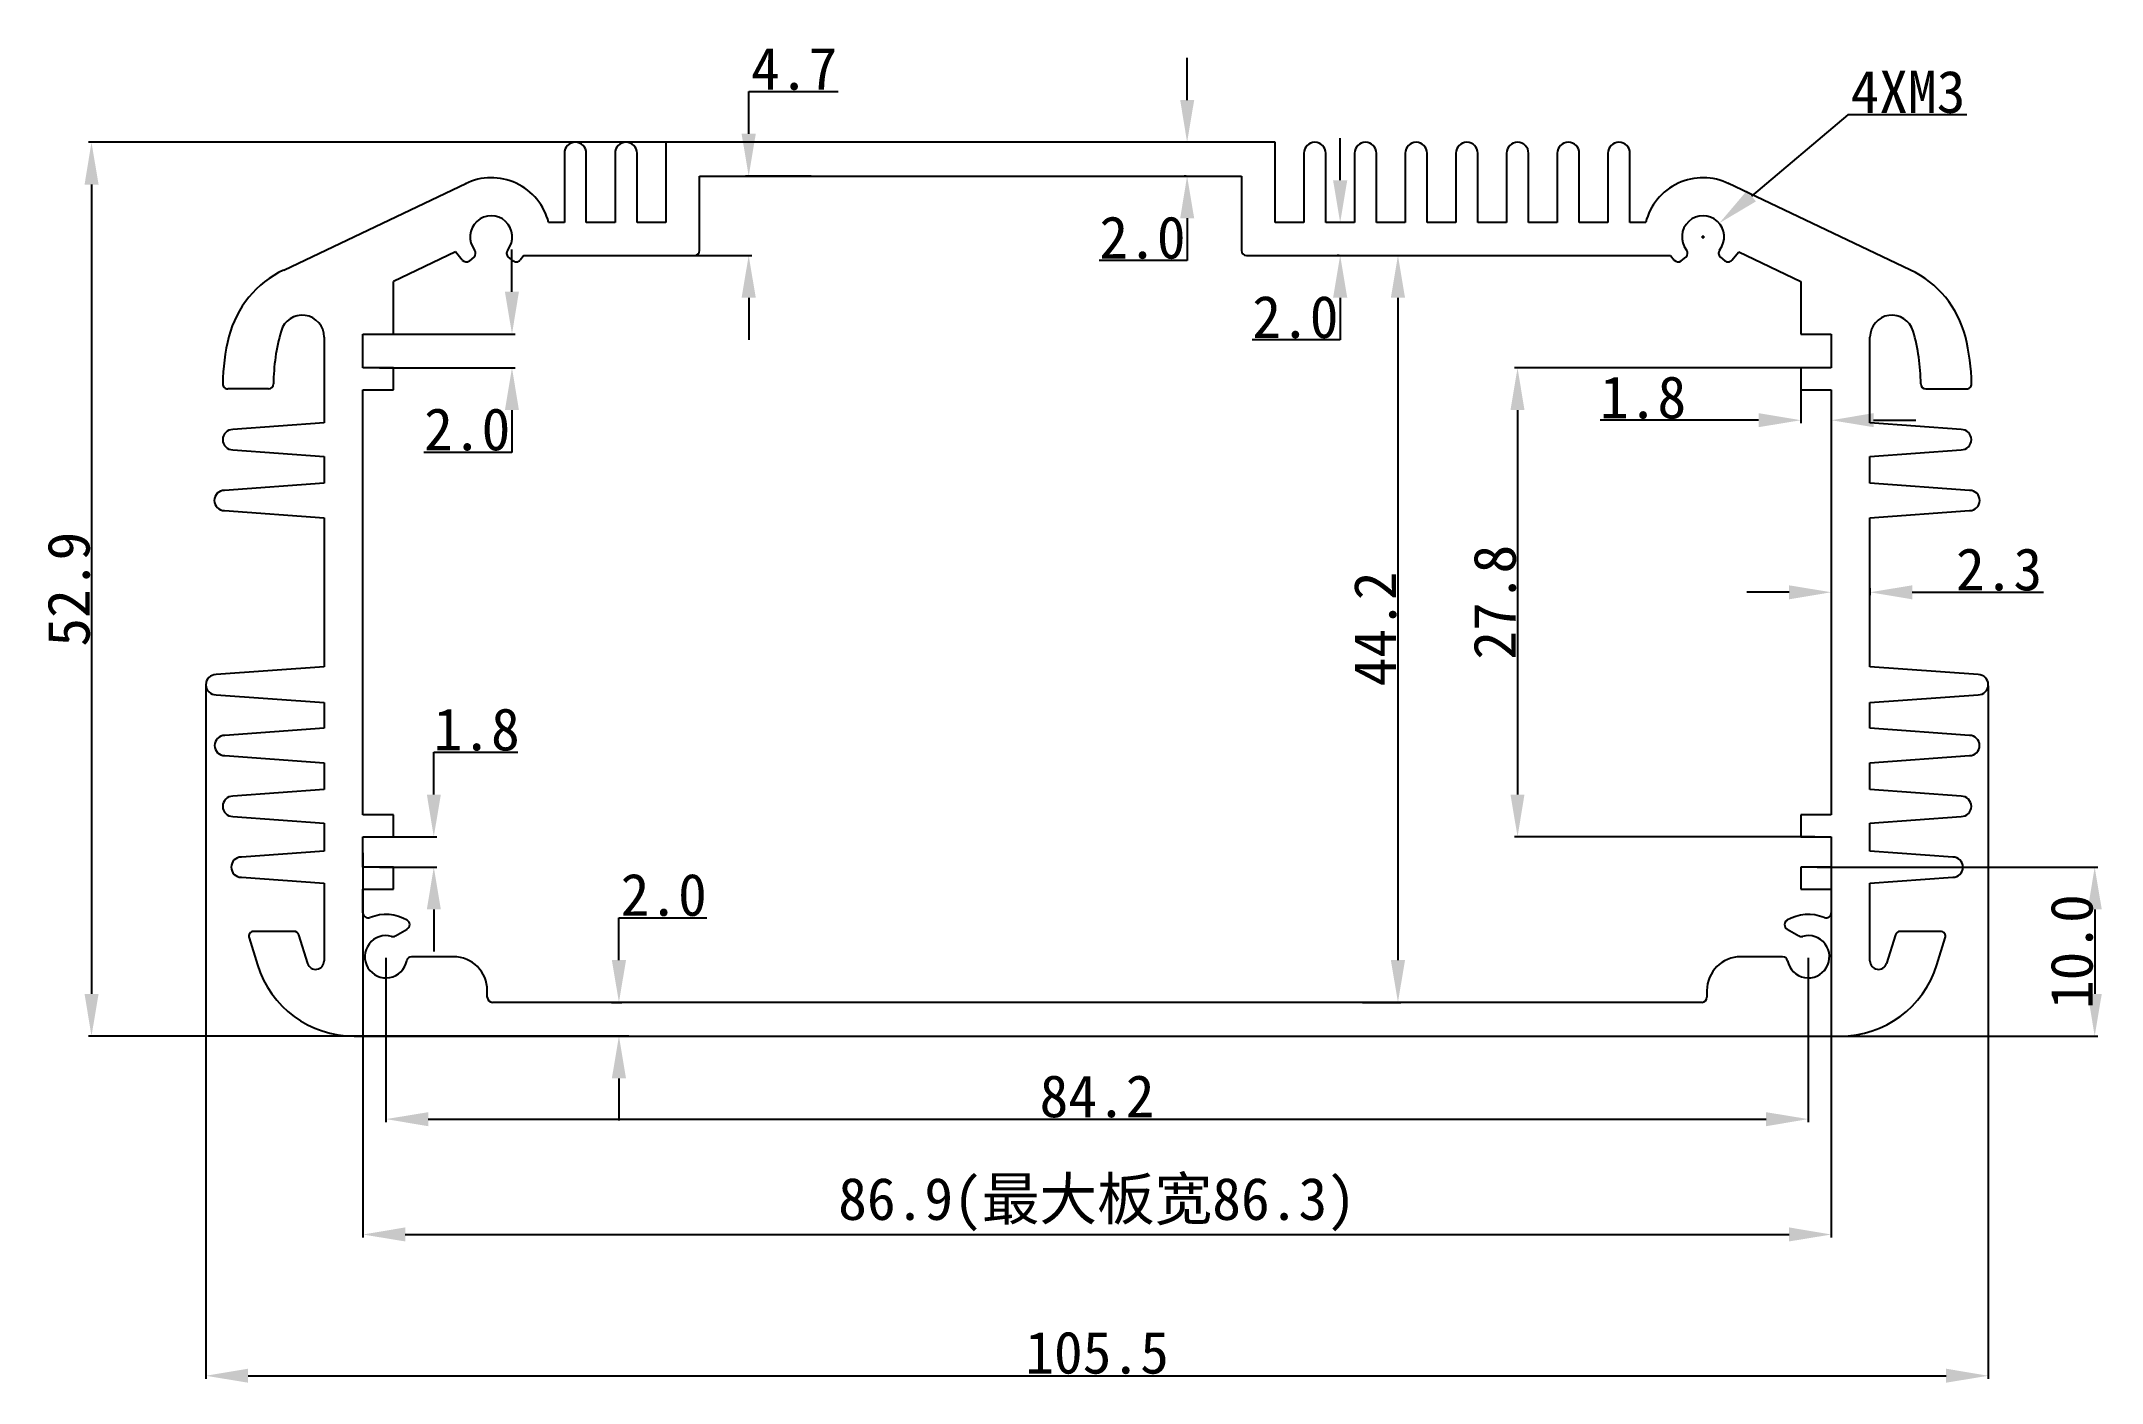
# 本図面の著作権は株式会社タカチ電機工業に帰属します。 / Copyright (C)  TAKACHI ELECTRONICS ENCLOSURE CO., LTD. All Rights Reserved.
# Model space of a CAD drawing. Header units: inches. Extents: x -36 to 86, y -108 to -29.
import ezdxf

# ---------------------------------------------------------------- set-up
doc = ezdxf.new("R2010")
doc.units = ezdxf.units.IN
doc.header["$MEASUREMENT"] = 0
doc.layers.get('Defpoints').update_dxf_attribs({"lineweight": 25})
doc.layers.add('1', color=30, linetype='Continuous')
doc.styles.get("Standard").update_dxf_attribs({"font": 'simhei.ttf'})
doc.dimstyles.get("Standard").update_dxf_attribs({"dimtxt": 2.5, "dimasz": 2.5, "dimexe": 0.18, "dimexo": 0.0625, "dimgap": 0.09, "dimtad": 1, "dimtoh": 1, "dimdec": 1, "dimzin": 0, "dimdsep": 46, "dimtxsty": 'Standard', "dimcen": 0.09, "dimadec": 0, "dimazin": 0, "dimtfac": 1, "dimtdec": 1, "dimtofl": 0, "dimtmove": 0, "dimatfit": 3, "dimfxl": 1, "dimtolj": 1, "dimtzin": 0, "dimarcsym": 0})

# ---------------------------------------------------------------- blocks, each defined once
blk = doc.blocks.new('*D46')
at = {"color": 0, "lineweight": -2}
for p, q in [((1.83, -34.72), (-33.35, -34.72)), ((-33.17, -37.22), (-33.17, -85.12)), ((-1.37, -87.62), (-33.35, -87.62))]:
    blk.add_line(p, q, dxfattribs=at)
at = {"color": 0}
for points in [[(-33.58, -37.22), (-32.75, -37.22), (-33.17, -34.72)], [(-33.58, -85.12), (-32.75, -85.12), (-33.17, -87.62)]]:
    blk.add_solid(points, dxfattribs=at)
at = {"layer": 'Defpoints', "color": 0}
for p in [(1.89, -34.72), (-33.17, -87.62), (-1.31, -87.62)]:
    blk.add_point(p, dxfattribs=at)
at = {"color": 0, "insert": (-34.51, -61.17), "char_height": 2.5, "attachment_point": 5, "rotation": 90}
blk.add_mtext('\\A1;52.9', dxfattribs=at)
blk = doc.blocks.new('*D47')
at = {"color": 0, "lineweight": -2}
for p, q in [((31.68, -32.22), (31.68, -29.72)), ((31.62, -34.72), (31.5, -34.72)), ((31.62, -36.72), (31.5, -36.72)), ((31.68, -39.22), (31.68, -41.72)), ((31.68, -41.72), (26.48, -41.72))]:
    blk.add_line(p, q, dxfattribs=at)
at = {"color": 0}
for points in [[(31.27, -32.22), (32.1, -32.22), (31.68, -34.72)], [(31.27, -39.22), (32.1, -39.22), (31.68, -36.72)]]:
    blk.add_solid(points, dxfattribs=at)
at = {"layer": 'Defpoints', "color": 0}
for p in [(31.68, -34.72), (31.68, -36.72), (31.68, -36.72)]:
    blk.add_point(p, dxfattribs=at)
at = {"color": 0, "insert": (29.04, -40.37), "char_height": 2.5, "attachment_point": 5}
blk.add_mtext('\\A1;2.0', dxfattribs=at)
blk = doc.blocks.new('*D48')
at = {"color": 0, "lineweight": -2}
for p, q in [((-1.95, -83.12), (-1.95, -80.62)), ((-1.95, -80.62), (3.25, -80.62)), ((-2.39, -85.62), (-1.77, -85.62)), ((-3.1, -87.62), (-1.77, -87.62)), ((-1.95, -90.12), (-1.95, -92.62))]:
    blk.add_line(p, q, dxfattribs=at)
at = {"color": 0}
for points in [[(-2.37, -83.12), (-1.53, -83.12), (-1.95, -85.62)], [(-2.37, -90.12), (-1.53, -90.12), (-1.95, -87.62)]]:
    blk.add_solid(points, dxfattribs=at)
at = {"layer": 'Defpoints', "color": 0}
for p in [(-2.45, -85.62), (-1.95, -85.62), (-3.16, -87.62)]:
    blk.add_point(p, dxfattribs=at)
at = {"color": 0, "insert": (0.7, -79.27), "char_height": 2.5, "attachment_point": 5}
blk.add_mtext('\\A1;2.0', dxfattribs=at)
blk = doc.blocks.new('*D49')
at = {"color": 0, "lineweight": -2}
for p, q in [((-15.74, -82.98), (-15.74, -92.71)), ((68.45, -82.98), (68.45, -92.71)), ((-13.24, -92.53), (65.95, -92.53))]:
    blk.add_line(p, q, dxfattribs=at)
at = {"color": 0}
for points in [[(-13.24, -92.12), (-13.24, -92.95), (-15.74, -92.53)], [(65.95, -92.12), (65.95, -92.95), (68.45, -92.53)]]:
    blk.add_solid(points, dxfattribs=at)
at = {"layer": 'Defpoints', "color": 0}
for p in [(-15.74, -82.92), (68.45, -82.92), (68.45, -92.53)]:
    blk.add_point(p, dxfattribs=at)
at = {"color": 0, "insert": (26.35, -91.19), "char_height": 2.5, "attachment_point": 5}
blk.add_mtext('\\A1;84.2', dxfattribs=at)
blk = doc.blocks.new('*D50')
at = {"layer": '1', "color": 0, "lineweight": -2}
for p, q in [((-17.1, -76.78), (-17.1, -99.54)), ((69.81, -76.78), (69.81, -99.54)), ((-14.6, -99.36), (67.31, -99.36))]:
    blk.add_line(p, q, dxfattribs=at)
at = {"layer": '1', "color": 0}
for points in [[(-14.6, -98.94), (-14.6, -99.77), (-17.1, -99.36)], [(67.31, -98.94), (67.31, -99.77), (69.81, -99.36)]]:
    blk.add_solid(points, dxfattribs=at)
at = {"layer": 'Defpoints', "color": 0}
for p in [(-17.1, -76.72), (69.81, -76.72), (69.81, -99.36)]:
    blk.add_point(p, dxfattribs=at)
at = {"layer": '1', "color": 0, "insert": (26.35, -97.58), "char_height": 2.5, "attachment_point": 5}
blk.add_mtext('\\A1;86.9(最大板宽86.3)', dxfattribs=at)
blk = doc.blocks.new('*D51')
at = {"color": 0, "lineweight": -2}
for p, q in [((-8.28, -43.57), (-8.28, -41.07)), ((-16.13, -46.07), (-8.1, -46.07)), ((-16.13, -48.07), (-8.1, -48.07)), ((-8.28, -50.57), (-8.28, -53.07)), ((-8.28, -53.07), (-13.49, -53.07))]:
    blk.add_line(p, q, dxfattribs=at)
at = {"color": 0}
for points in [[(-8.7, -43.57), (-7.87, -43.57), (-8.28, -46.07)], [(-8.7, -50.57), (-7.87, -50.57), (-8.28, -48.07)]]:
    blk.add_solid(points, dxfattribs=at)
at = {"layer": 'Defpoints', "color": 0}
for p in [(-16.2, -46.07), (-16.2, -48.07), (-8.28, -48.07)]:
    blk.add_point(p, dxfattribs=at)
at = {"color": 0, "insert": (-10.93, -51.72), "char_height": 2.5, "attachment_point": 5}
blk.add_mtext('\\A1;2.0', dxfattribs=at)
blk = doc.blocks.new('*D52')
at = {"color": 0, "lineweight": -2}
for p, q in [((-12.91, -73.32), (-12.91, -70.82)), ((-12.91, -70.82), (-7.93, -70.82)), ((-16.13, -75.82), (-12.73, -75.82)), ((-16.13, -77.62), (-12.73, -77.62)), ((-12.91, -80.12), (-12.91, -82.62))]:
    blk.add_line(p, q, dxfattribs=at)
at = {"color": 0}
for points in [[(-13.32, -73.32), (-12.49, -73.32), (-12.91, -75.82)], [(-13.32, -80.12), (-12.49, -80.12), (-12.91, -77.62)]]:
    blk.add_solid(points, dxfattribs=at)
at = {"layer": 'Defpoints', "color": 0}
for p in [(-16.2, -75.82), (-12.91, -75.82), (-16.2, -77.62)]:
    blk.add_point(p, dxfattribs=at)
at = {"color": 0, "insert": (-10.37, -69.48), "char_height": 2.5, "attachment_point": 5}
blk.add_mtext('\\A1;1.8', dxfattribs=at)
blk = doc.blocks.new('*D53')
at = {"color": 0, "lineweight": -2}
for p, q in [((68.01, -48.78), (68.01, -51.35)), ((65.51, -51.17), (56.13, -51.17)), ((69.81, -50.81), (69.81, -51.35)), ((72.31, -51.17), (74.81, -51.17))]:
    blk.add_line(p, q, dxfattribs=at)
at = {"color": 0}
for points in [[(65.51, -50.75), (65.51, -51.58), (68.01, -51.17)], [(72.31, -50.75), (72.31, -51.58), (69.81, -51.17)]]:
    blk.add_solid(points, dxfattribs=at)
at = {"layer": 'Defpoints', "color": 0}
for p in [(68.01, -48.72), (69.81, -50.74), (69.81, -51.17)]:
    blk.add_point(p, dxfattribs=at)
at = {"color": 0, "insert": (58.67, -49.83), "char_height": 2.5, "attachment_point": 5}
blk.add_mtext('\\A1;1.8', dxfattribs=at)
blk = doc.blocks.new('*D54')
at = {"color": 0, "lineweight": -2}
for p, q in [((67.31, -61.35), (64.81, -61.35)), ((69.81, -61.11), (69.81, -61.53)), ((72.1, -61.11), (72.1, -61.53)), ((74.6, -61.35), (82.38, -61.35))]:
    blk.add_line(p, q, dxfattribs=at)
at = {"color": 0}
for points in [[(67.31, -60.94), (67.31, -61.77), (69.81, -61.35)], [(74.6, -60.94), (74.6, -61.77), (72.1, -61.35)]]:
    blk.add_solid(points, dxfattribs=at)
at = {"layer": 'Defpoints', "color": 0}
for p in [(69.81, -61.05), (72.1, -61.05), (72.1, -61.35)]:
    blk.add_point(p, dxfattribs=at)
at = {"color": 0, "insert": (79.74, -60.01), "char_height": 2.5, "attachment_point": 5}
blk.add_mtext('\\A1;2.3', dxfattribs=at)
blk = doc.blocks.new('*D55')
at = {"color": 0, "lineweight": -2}
for p, q in [((5.73, -34.22), (5.73, -31.72)), ((5.73, -31.72), (11.03, -31.72)), ((9.43, -36.72), (5.55, -36.72)), ((1.31, -41.42), (5.91, -41.42)), ((5.73, -43.92), (5.73, -46.42))]:
    blk.add_line(p, q, dxfattribs=at)
at = {"color": 0}
for points in [[(5.31, -34.22), (6.15, -34.22), (5.73, -36.72)], [(5.31, -43.92), (6.15, -43.92), (5.73, -41.42)]]:
    blk.add_solid(points, dxfattribs=at)
at = {"layer": 'Defpoints', "color": 0}
for p in [(5.73, -36.72), (9.5, -36.72), (1.25, -41.42)]:
    blk.add_point(p, dxfattribs=at)
at = {"color": 0, "insert": (8.42, -30.38), "char_height": 2.5, "attachment_point": 5}
blk.add_mtext('\\A1;4.7', dxfattribs=at)
blk = doc.blocks.new('*D56')
at = {"color": 0, "lineweight": -2}
for p, q in [((68.84, -48.07), (51.06, -48.07)), ((51.24, -50.57), (51.24, -73.32)), ((68.84, -75.82), (51.06, -75.82))]:
    blk.add_line(p, q, dxfattribs=at)
at = {"color": 0}
for points in [[(50.82, -50.57), (51.65, -50.57), (51.24, -48.07)], [(50.82, -73.32), (51.65, -73.32), (51.24, -75.82)]]:
    blk.add_solid(points, dxfattribs=at)
at = {"layer": 'Defpoints', "color": 0}
for p in [(68.91, -48.07), (51.24, -75.82), (68.91, -75.82)]:
    blk.add_point(p, dxfattribs=at)
at = {"color": 0, "insert": (49.9, -61.94), "char_height": 2.5, "attachment_point": 5, "rotation": 90}
blk.add_mtext('\\A1;27.8', dxfattribs=at)
blk = doc.blocks.new('*D57')
at = {"color": 0, "lineweight": -2}
for p, q in [((68.97, -77.62), (85.58, -77.62)), ((85.4, -80.12), (85.4, -85.12)), ((67.24, -87.62), (85.58, -87.62))]:
    blk.add_line(p, q, dxfattribs=at)
at = {"color": 0}
for points in [[(84.99, -80.12), (85.82, -80.12), (85.4, -77.62)], [(84.99, -85.12), (85.82, -85.12), (85.4, -87.62)]]:
    blk.add_solid(points, dxfattribs=at)
at = {"layer": 'Defpoints', "color": 0}
for p in [(68.91, -77.62), (67.17, -87.62), (85.4, -87.62)]:
    blk.add_point(p, dxfattribs=at)
at = {"color": 0, "insert": (84.05, -82.62), "char_height": 2.5, "attachment_point": 5, "rotation": 90}
blk.add_mtext('\\A1;10.0', dxfattribs=at)
blk = doc.blocks.new('*D58')
at = {"color": 0, "lineweight": -2}
for p, q in [((-26.4, -66.88), (-26.4, -107.9)), ((79.1, -66.88), (79.1, -107.9)), ((-23.9, -107.72), (76.6, -107.72))]:
    blk.add_line(p, q, dxfattribs=at)
at = {"color": 0}
for points in [[(-23.9, -107.3), (-23.9, -108.13), (-26.4, -107.72)], [(76.6, -107.3), (76.6, -108.13), (79.1, -107.72)]]:
    blk.add_solid(points, dxfattribs=at)
at = {"layer": 'Defpoints', "color": 0}
for p in [(-26.4, -66.82), (79.1, -66.82), (79.1, -107.72)]:
    blk.add_point(p, dxfattribs=at)
at = {"color": 0, "insert": (26.35, -106.36), "char_height": 2.5, "attachment_point": 5}
blk.add_mtext('\\A1;105.5', dxfattribs=at)
blk = doc.blocks.new('*D59')
at = {"color": 0, "lineweight": -2}
for p, q in [((40.74, -36.97), (40.74, -34.47)), ((40.68, -39.47), (40.56, -39.47)), ((40.68, -41.42), (40.56, -41.42)), ((40.74, -43.92), (40.74, -46.42)), ((40.74, -46.42), (35.54, -46.42))]:
    blk.add_line(p, q, dxfattribs=at)
at = {"color": 0}
for points in [[(40.32, -36.97), (41.16, -36.97), (40.74, -39.47)], [(40.32, -43.92), (41.16, -43.92), (40.74, -41.42)]]:
    blk.add_solid(points, dxfattribs=at)
at = {"layer": 'Defpoints', "color": 0}
for p in [(40.74, -39.47), (40.74, -41.42), (40.74, -41.42)]:
    blk.add_point(p, dxfattribs=at)
at = {"color": 0, "insert": (38.09, -45.07), "char_height": 2.5, "attachment_point": 5}
blk.add_mtext('\\A1;2.0', dxfattribs=at)
blk = doc.blocks.new('*D61')
at = {"color": 0, "lineweight": -2}
for p, q in [((44, -41.42), (44.34, -41.42)), ((44.16, -43.92), (44.16, -83.12)), ((42.06, -85.62), (44.34, -85.62))]:
    blk.add_line(p, q, dxfattribs=at)
at = {"color": 0}
for points in [[(43.74, -43.92), (44.58, -43.92), (44.16, -41.42)], [(43.74, -83.12), (44.58, -83.12), (44.16, -85.62)]]:
    blk.add_solid(points, dxfattribs=at)
at = {"layer": 'Defpoints', "color": 0}
for p in [(43.94, -41.42), (42, -85.62), (44.16, -85.62)]:
    blk.add_point(p, dxfattribs=at)
at = {"color": 0, "insert": (42.82, -63.52), "char_height": 2.5, "attachment_point": 5, "rotation": 90}
blk.add_mtext('\\A1;44.2', dxfattribs=at)
blk = doc.blocks.new('*D62')
at = {"color": 0, "lineweight": -2}
for p, q in [((70.78, -33.09), (65.09, -37.9)), ((77.84, -33.09), (70.78, -33.09)), ((62.22, -40.41), (62.22, -40.23)), ((62.13, -40.32), (62.31, -40.32))]:
    blk.add_line(p, q, dxfattribs=at)
at = {"color": 0}
blk.add_solid([(64.82, -37.58), (65.35, -38.22), (63.18, -39.51)], dxfattribs=at)
at = {"layer": 'Defpoints', "color": 0}
for p in [(63.18, -39.51), (61.27, -41.13)]:
    blk.add_point(p, dxfattribs=at)
at = {"color": 0, "insert": (74.35, -31.75), "char_height": 2.5, "attachment_point": 5}
blk.add_mtext('\\A1;{\\f@SimHei|b0|i0|c134|p49;4XM3}', dxfattribs=at)

msp = doc.modelspace()

# ---------------------------------------------------------------- linework, layer by layer
for p, q in [((-5.18, -35.37), (-5.18, -39.47)), ((-3.88, -39.47), (-3.88, -35.37)), ((-2.18, -35.37), (-2.18, -39.47)), ((-0.88, -39.47), (-0.88, -35.37)), ((36.89, -34.72), (0.82, -34.72)), ((0.82, -34.72), (0.82, -39.47)), ((36.89, -39.47), (36.89, -34.72)), ((38.59, -35.37), (38.59, -39.47)), ((39.89, -39.47), (39.89, -35.37)), ((41.59, -35.37), (41.59, -39.47)), ((42.89, -39.47), (42.89, -35.37)), ((44.59, -35.37), (44.59, -39.47)), ((45.89, -39.47), (45.89, -35.37)), ((47.59, -35.37), (47.59, -39.47)), ((48.89, -39.47), (48.89, -35.37)), ((50.59, -35.37), (50.59, -39.47)), ((51.89, -39.47), (51.89, -35.37)), ((53.59, -35.37), (53.59, -39.47)), ((54.89, -39.47), (54.89, -35.37)), ((56.59, -35.37), (56.59, -39.47)), ((57.89, -39.47), (57.89, -35.37)), ((-21.79, -42.28), (-10.98, -37.15)), ((2.82, -41.12), (2.82, -36.72)), ((2.82, -36.72), (34.89, -36.72)), ((34.89, -36.72), (34.89, -41.12)), ((74.5, -42.28), (63.69, -37.15)), ((-5.18, -39.47), (-6.12, -39.47)), ((-2.18, -39.47), (-3.88, -39.47)), ((0.82, -39.47), (-0.88, -39.47)), ((38.59, -39.47), (36.89, -39.47)), ((41.59, -39.47), (39.89, -39.47)), ((44.59, -39.47), (42.89, -39.47)), ((47.59, -39.47), (45.89, -39.47)), ((50.59, -39.47), (48.89, -39.47)), ((53.59, -39.47), (51.89, -39.47)), ((56.59, -39.47), (54.89, -39.47)), ((58.83, -39.47), (57.89, -39.47)), ((-11.62, -41.21), (-15.3, -42.96)), ((-11.22, -41.69), (-11.62, -41.21)), ((-7.58, -41.42), (-7.8, -41.69)), ((-7.58, -41.42), (2.52, -41.42)), ((35.19, -41.42), (60.29, -41.42)), ((60.29, -41.42), (60.51, -41.69)), ((63.93, -41.69), (64.33, -41.21)), ((64.33, -41.21), (68.01, -42.96)), ((-10.54, -41.51), (-10.8, -41.73)), ((-8.22, -41.73), (-8.49, -41.51)), ((60.93, -41.73), (61.2, -41.51)), ((63.25, -41.51), (63.51, -41.73)), ((-15.3, -46.07), (-15.3, -42.96)), ((68.01, -42.96), (68.01, -46.07)), ((-19.4, -46.25), (-19.4, -51.33)), ((-17.1, -48.07), (-17.1, -46.07)), ((-17.1, -46.07), (-15.3, -46.07)), ((68.01, -46.07), (69.81, -46.07)), ((69.81, -46.07), (69.81, -48.07)), ((72.1, -51.33), (72.1, -46.25)), ((-15.3, -48.07), (-17.1, -48.07)), ((-15.3, -49.37), (-15.3, -48.07)), ((69.81, -48.07), (68.01, -48.07)), ((68.01, -48.07), (68.01, -49.37)), ((-22.7, -49.32), (-25.1, -49.32)), ((-17.1, -74.52), (-17.1, -49.37)), ((-17.1, -49.37), (-15.3, -49.37)), ((68.01, -49.37), (69.81, -49.37)), ((69.81, -49.37), (69.81, -74.52)), ((75.41, -49.32), (77.81, -49.32)), ((-19.4, -51.33), (-24.8, -51.72)), ((77.5, -51.72), (72.1, -51.33)), ((-24.8, -52.92), (-19.4, -53.31)), ((-19.4, -53.31), (-19.4, -54.9)), ((72.1, -53.31), (77.5, -52.92)), ((72.1, -54.9), (72.1, -53.31)), ((-19.4, -54.9), (-25.3, -55.32)), ((78, -55.32), (72.1, -54.9)), ((-25.3, -56.52), (-19.4, -56.94)), ((-19.4, -56.94), (-19.4, -65.76)), ((72.1, -56.94), (78, -56.52)), ((72.1, -65.76), (72.1, -56.94)), ((-19.4, -65.76), (-25.8, -66.22)), ((78.5, -66.22), (72.1, -65.76)), ((-25.8, -67.42), (-19.4, -67.88)), ((-19.4, -67.88), (-19.4, -69.4)), ((72.1, -67.88), (78.5, -67.42)), ((72.1, -69.4), (72.1, -67.88)), ((-19.4, -69.4), (-25.28, -69.82)), ((77.99, -69.82), (72.1, -69.4)), ((-25.28, -71.02), (-19.4, -71.44)), ((-19.4, -71.44), (-19.4, -73.03)), ((72.1, -71.44), (77.99, -71.02)), ((72.1, -73.03), (72.1, -71.44)), ((-19.4, -73.03), (-24.8, -73.42)), ((77.5, -73.42), (72.1, -73.03)), ((-24.8, -74.62), (-19.4, -75.01)), ((-19.4, -75.01), (-19.4, -76.67)), ((-15.3, -74.52), (-17.1, -74.52)), ((-15.3, -75.82), (-15.3, -74.52)), ((69.81, -74.52), (68.01, -74.52)), ((68.01, -74.52), (68.01, -75.82)), ((72.1, -75.01), (77.5, -74.62)), ((72.1, -76.67), (72.1, -75.01)), ((-19.4, -76.67), (-24.3, -77.02)), ((-17.1, -77.62), (-17.1, -75.82)), ((-17.1, -75.82), (-15.3, -75.82)), ((68.01, -75.82), (69.81, -75.82)), ((69.81, -75.82), (69.81, -77.62)), ((77, -77.02), (72.1, -76.67)), ((-15.3, -77.62), (-17.1, -77.62)), ((-15.3, -78.92), (-15.3, -77.62)), ((69.81, -77.62), (68.01, -77.62)), ((68.01, -77.62), (68.01, -78.92)), ((-24.3, -78.22), (-19.4, -78.57)), ((-19.4, -78.57), (-19.4, -83.17)), ((-17.1, -80.32), (-17.1, -78.92)), ((-17.1, -78.92), (-15.3, -78.92)), ((68.01, -78.92), (69.81, -78.92)), ((69.81, -78.92), (69.81, -80.32)), ((72.1, -78.57), (77, -78.22)), ((72.1, -83.17), (72.1, -78.57)), ((-21.18, -81.42), (-23.56, -81.42)), ((-20.37, -83.32), (-20.9, -81.63)), ((-15.17, -81.69), (-14.48, -81.28)), ((67.19, -81.28), (67.88, -81.69)), ((73.61, -81.63), (73.08, -83.32)), ((76.27, -81.42), (73.89, -81.42)), ((-23.84, -81.81), (-23.35, -83.4)), ((-11.74, -82.92), (-14.22, -82.92)), ((66.93, -82.92), (64.45, -82.92)), ((76.06, -83.4), (76.55, -81.81)), ((-9.74, -85.32), (-9.74, -84.92)), ((62.45, -84.92), (62.45, -85.32)), ((62.15, -85.62), (-9.44, -85.62)), ((-17.62, -87.62), (70.33, -87.62))]:
    msp.add_line(p, q)
for centre, radius, start, end in [((-4.53, -35.37), 0.65, 0, 180), ((-1.53, -35.37), 0.65, 0, 180), ((39.24, -35.37), 0.65, 0, 180), ((42.24, -35.37), 0.65, 0, 180), ((45.24, -35.37), 0.65, 0, 180), ((48.24, -35.37), 0.65, 0, 180), ((51.24, -35.37), 0.65, 0, 180), ((54.24, -35.37), 0.65, 0, 180), ((57.24, -35.37), 0.65, 0, 180), ((-9.51, -40.32), 3.5, 14.0638, 115.9437), ((62.22, -40.32), 3.5, 64.0563, 165.9362), ((-9.51, -40.32), 1.25, 321.6486, 218.3514), ((62.22, -40.32), 1.25, 321.6486, 218.3514), ((-10.73, -41.28), 0.3, 309.5112, 38.3514), ((-8.3, -41.28), 0.3, 141.6486, 230.4888), ((2.52, -41.12), 0.3, 270, 0), ((35.19, -41.12), 0.3, 180, 270), ((61.01, -41.28), 0.3, 309.5112, 38.3514), ((63.44, -41.28), 0.3, 141.6486, 230.4888), ((-19.22, -47.7), 6, 115.4199, 165.744), ((-10.99, -41.5), 0.3, 219.5112, 309.5112), ((-8.03, -41.5), 0.3, 230.4888, 320.4888), ((60.74, -41.5), 0.3, 219.5112, 309.5112), ((63.7, -41.5), 0.3, 230.4888, 320.4888), ((71.93, -47.7), 6, 14.256, 64.5801), ((-20.7, -46.25), 1.3, 0, 164.1005), ((73.4, -46.25), 1.3, 15.8995, 180), ((-13.6, -49.13), 11.8, 165.744, 179.4556), ((-10.6, -49.13), 11.8, 164.1005, 179.4826), ((63.31, -49.13), 11.8, 0.5174, 15.8995), ((66.31, -49.13), 11.8, 0.5444, 14.256), ((-25.1, -49.02), 0.3, 179.4556, 270), ((-22.7, -49.02), 0.3, 270, 359.4826), ((75.41, -49.02), 0.3, 180.5174, 270), ((77.81, -49.02), 0.3, 270, 0.5444), ((-24.8, -52.32), 0.6, 90, 270), ((77.5, -52.32), 0.6, 270, 90), ((-25.3, -55.92), 0.6, 90, 270), ((78, -55.92), 0.6, 270, 90), ((-25.8, -66.82), 0.6, 90, 270), ((78.5, -66.82), 0.6, 270, 90), ((-25.28, -70.42), 0.6, 90, 270), ((77.99, -70.42), 0.6, 270, 90), ((-24.8, -74.02), 0.6, 90, 270), ((77.5, -74.02), 0.6, 270, 90), ((-24.3, -77.62), 0.6, 90, 270), ((77, -77.62), 0.6, 270, 90), ((-16.8, -80.32), 0.3, 180, 292.061), ((-15.74, -82.92), 2.5, 59.6432, 112.061), ((68.45, -82.92), 2.5, 67.939, 120.3568), ((69.51, -80.32), 0.3, 247.939, 0), ((-23.56, -81.72), 0.3, 90, 197.2789), ((-21.18, -81.72), 0.3, 17.2789, 90), ((-15.74, -82.92), 1.25, 74.3469, 348.8401), ((-15.33, -81.43), 0.3, 254.3469, 300.3325), ((-14.63, -81.02), 0.3, 300.3325, 59.6432), ((67.34, -81.02), 0.3, 120.3568, 239.6675), ((68.45, -82.92), 1.25, 191.1599, 105.6531), ((68.04, -81.43), 0.3, 239.6675, 285.6531), ((73.89, -81.72), 0.3, 90, 162.7211), ((76.27, -81.72), 0.3, 342.7211, 90), ((-14.22, -83.22), 0.3, 90, 168.8401), ((-11.74, -84.92), 2, 0, 90), ((64.45, -84.92), 2, 90, 180), ((66.93, -83.22), 0.3, 11.1599, 90), ((-17.62, -81.62), 6, 197.2789, 270), ((-19.9, -83.17), 0.5, 197.2789, 0), ((70.33, -81.62), 6, 270, 342.7211), ((72.6, -83.17), 0.5, 180, 342.7211), ((-9.44, -85.32), 0.3, 180, 270), ((62.15, -85.32), 0.3, 270, 0)]:
    msp.add_arc(centre, radius, start, end)

# ---------------------------------------------------------------- dimensions: what is measured, and where the dimension line sits
for base, p1, p2, picture, middle in [((5.73, -36.72), (1.25, -41.42), (9.5, -36.72), '*D55', (8.42, -30.38)), ((31.68, -36.72), (31.68, -34.72), (31.68, -36.72), '*D47', (29.04, -40.37)), ((-33.17, -87.62), (1.89, -34.72), (-1.31, -87.62), '*D46', (-34.51, -61.17)), ((40.74029088, -41.41956049), (40.74029088, -39.46956049), (40.74029088, -41.41956049), '*D59', (38.09411111, -45.06551555)), ((-8.28, -48.07), (-16.2, -46.07), (-16.2, -48.07), '*D51', (-10.93, -51.72)), ((44.16, -85.62), (43.94, -41.42), (42, -85.62), '*D61', (42.82, -63.52)), ((51.2366914, -75.81956049), (68.90516824, -48.06956049), (68.90516824, -75.81956049), '*D56', (49.8966914, -61.94456049)), ((-12.91, -75.82), (-16.2, -77.62), (-16.2, -75.82), '*D52', (-10.37, -69.48)), ((-1.95, -85.62), (-3.16, -87.62), (-2.45, -85.62), '*D48', (0.7, -79.27))]:
    dim = msp.add_linear_dim(base=base, p1=p1, p2=p2, angle=90, dimstyle='Standard')
    dim.commit()
    dim.dimension.update_dxf_attribs({"geometry": picture, "text_midpoint": middle})
dim = msp.add_diameter_dim_2p(p1=(61.27, -41.13), p2=(63.18, -39.51), text='{\\f@SimHei|b0|i0|c134|p49;4XM3}', dimstyle='Standard')
dim.commit()
dim.dimension.update_dxf_attribs({"geometry": '*D62', "text_midpoint": (74.35, -33.09), "dimtype": 163})
dim = msp.add_linear_dim(base=(69.81, -51.17), p1=(68.01, -48.72), p2=(69.81, -50.74), dimstyle='Standard')
dim.commit()
dim.dimension.update_dxf_attribs({"geometry": '*D53', "text_midpoint": (58.67, -51.17), "dimtype": 160})
for base, p1, p2, picture, middle in [((72.1, -61.35), (69.81, -61.05), (72.1, -61.05), '*D54', (79.74, -60.01)), ((79.1, -107.72), (-26.4, -66.82), (79.1, -66.82), '*D58', (26.35, -106.36)), ((68.45, -92.53), (-15.74, -82.92), (68.45, -82.92), '*D49', (26.35, -91.19))]:
    dim = msp.add_linear_dim(base=base, p1=p1, p2=p2, dimstyle='Standard')
    dim.commit()
    dim.dimension.update_dxf_attribs({"geometry": picture, "text_midpoint": middle})
dim = msp.add_linear_dim(base=(85.4, -87.62), p1=(68.91, -77.62), p2=(67.17, -87.62), angle=90, dimstyle='Standard')
dim.commit()
dim.dimension.update_dxf_attribs({"geometry": '*D57', "text_midpoint": (85.4, -82.62), "dimtype": 160})
at = {"layer": '1'}
dim = msp.add_linear_dim(base=(69.81, -99.36), p1=(-17.1, -76.72), p2=(69.81, -76.72), text='<>(最大板宽86.3)', dimstyle='Standard', dxfattribs=at)
dim.commit()
dim.dimension.update_dxf_attribs({"geometry": '*D50', "text_midpoint": (26.35, -97.58)})

doc.saveas('drawing.dxf')
